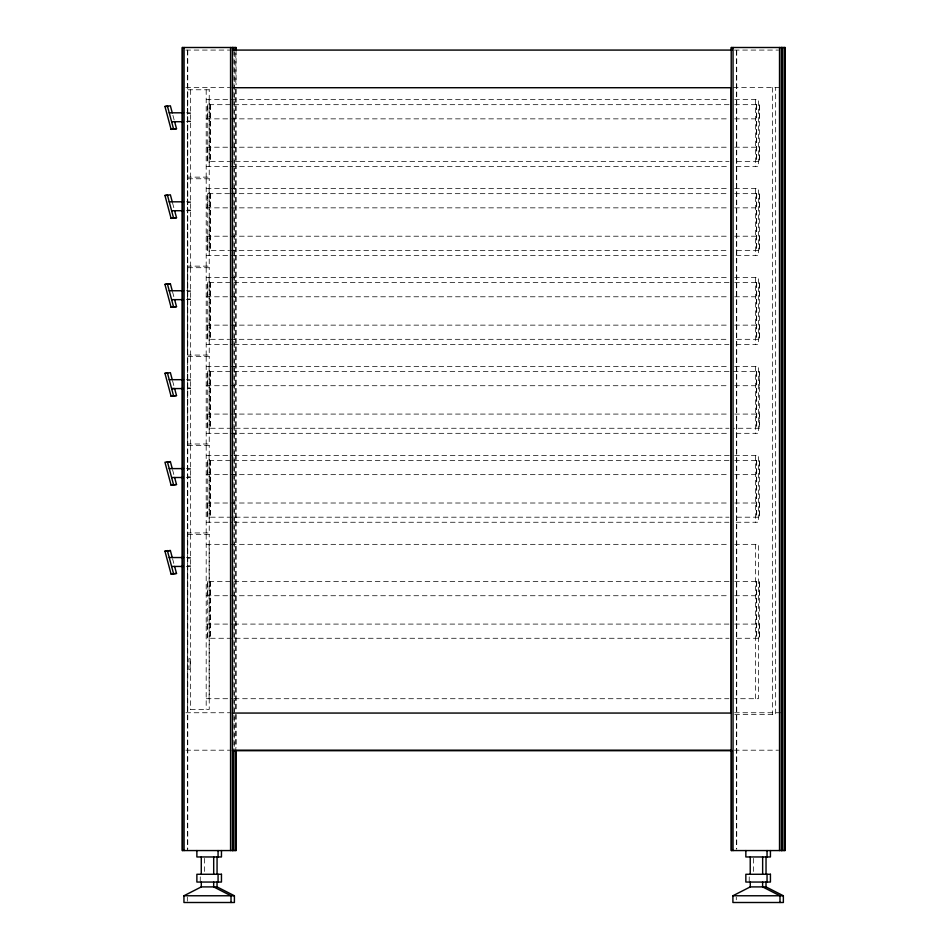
<?xml version="1.0" encoding="UTF-8"?>
<svg xmlns="http://www.w3.org/2000/svg" width="950" height="950" viewBox="0 0 950 950"><rect width="100%" height="100%" fill="white"/><g stroke="black" fill="none" stroke-linecap="round" stroke-linejoin="round"><path stroke-width="0.71" stroke-dasharray="4.75 3.56" d="M755.571 455.406L755.571 522.251M755.571 366.474L755.571 433.319M755.571 277.543L755.571 344.387M755.571 188.611L755.571 255.455M755.571 99.607L755.571 166.452M185.844 50.077L229.781 50.077M734.421 50.077L778.525 50.077M185.844 87.531L229.781 87.531M733.341 87.531L781.458 87.531M206.269 99.607L729.303 99.607M734.718 99.607L758.409 99.607L758.409 166.452L734.718 166.452M729.018 104.678L207.266 104.678L207.266 161.393L729.018 161.393M734.706 104.678L759.632 104.678L759.632 161.393L734.706 161.393M186.39 112.812L190.641 112.812M187.625 113.454L190.641 113.454M206.221 118.857L728.899 118.857M734.706 118.857L759.572 118.857L759.513 104.678M187.625 121.066L190.641 121.066M186.271 121.707L190.641 121.707M206.221 147.214L728.899 147.214M734.706 147.214L759.572 147.214L759.513 161.393M206.269 166.452L229.841 166.452M231.325 166.452L728.923 166.452M206.269 188.611L229.841 188.611M231.218 188.611L729.303 188.611M734.718 188.611L758.409 188.611L758.409 255.455L734.718 255.455M229.603 193.669L207.266 193.669L207.266 250.384L229.603 250.384M230.874 193.669L729.018 193.669M734.706 193.669L759.632 193.669L759.632 250.384L734.706 250.384M186.39 201.816L190.641 201.816M187.625 202.457L190.641 202.457M206.221 207.848L728.899 207.848M734.706 207.848L759.572 207.848L759.513 193.669M187.625 210.069L190.641 210.069M186.271 210.71L190.641 210.71M206.221 236.206L728.899 236.206M734.706 236.206L759.572 236.206L759.513 250.384M230.874 250.384L729.018 250.384M206.269 255.455L229.841 255.455M231.325 255.455L728.923 255.455M206.269 277.543L729.303 277.543M734.718 277.543L758.409 277.543L758.409 344.387L734.718 344.387M729.018 282.613L207.266 282.613L207.266 339.316L229.603 339.316M734.706 282.613L759.632 282.613L759.632 339.316L734.706 339.316M186.39 290.748L190.641 290.748M187.625 291.389L190.641 291.389M206.221 296.78L728.899 296.78M734.706 296.78L759.572 296.78L759.513 282.613M187.625 299.001L190.641 299.001M186.271 299.642L190.641 299.642M206.221 325.137L728.899 325.137M734.706 325.137L759.572 325.137L759.513 339.316M230.874 339.316L729.018 339.316M206.269 344.387L232.797 344.387M234.282 344.387L728.923 344.387M206.269 366.474L729.303 366.474M734.718 366.474L758.409 366.474L758.409 433.319L734.718 433.319M729.018 371.545L207.266 371.545L207.266 428.26L729.018 428.26M733.352 371.545L759.632 371.545L759.632 428.26L733.352 428.26M186.39 379.679L190.641 379.679M187.625 380.321L190.641 380.321M206.221 385.724L229.603 385.724M230.957 385.724L728.899 385.724M734.706 385.724L759.572 385.724L759.513 371.545M187.625 387.933L190.641 387.933M187.625 388.574L190.641 388.574L186.271 388.574M206.221 414.081L728.899 414.081M734.706 414.081L759.572 414.081L759.513 428.26M206.269 433.319L229.841 433.319M231.325 433.319L728.923 433.319M206.269 455.406L232.797 455.406M234.175 455.406L729.303 455.406M734.718 455.406L758.409 455.406L758.409 522.251L734.718 522.251M729.018 460.477L207.266 460.477L207.266 517.192L729.018 517.192M734.706 460.477L759.632 460.477L759.632 517.192L734.706 517.192M186.39 468.611L190.641 468.611M187.625 469.253L190.641 469.253M206.221 474.656L728.899 474.656M734.706 474.656L759.572 474.656L759.513 460.477M187.625 476.864L190.641 476.864M186.271 477.506L190.641 477.506M206.221 503.013L728.899 503.013M734.706 503.013L759.572 503.013L759.513 517.192M206.269 522.251L232.797 522.251M234.282 522.251L728.923 522.251M206.269 544.338L229.841 544.338M231.218 544.338L729.303 544.338M734.718 544.338L758.409 544.338L758.409 698.713L734.718 698.713M186.39 557.543L190.641 557.543M187.625 558.184L190.641 558.184M187.625 565.796L190.641 565.796M186.271 566.438L190.641 566.438M729.018 581.554L207.266 581.554L207.266 638.269L729.018 638.269M734.706 581.554L759.632 581.554L759.632 638.269L734.706 638.269M206.221 595.733L728.899 595.733M734.706 595.733L759.572 595.733L759.513 581.554M206.221 624.091L232.572 624.091M233.926 624.091L728.899 624.091M734.706 624.091L759.572 624.091L759.513 638.269M206.269 698.713L232.797 698.713M234.282 698.713L728.923 698.713M185.844 712.749L229.781 712.749M734.587 712.749L781.458 712.749M734.801 714.471L775.663 714.471L775.663 87.531M185.844 750.191L229.781 750.191M734.421 750.191L778.525 750.191M172.924 115.354L174.289 120.436M172.591 203.086L174.289 209.439M172.591 292.018L174.634 299.642M172.591 380.95L174.289 387.303M172.591 469.882L174.289 476.235M172.591 558.814L173.945 563.896M772.576 87.531L772.576 714.471M756.675 104.678L756.675 161.393M756.675 193.669L756.675 250.384M756.675 282.613L756.675 339.316M756.675 371.545L756.675 428.26M756.675 460.477L756.675 517.192M756.675 581.554L756.675 638.269M756.556 104.678L756.556 161.393M756.556 193.669L756.556 250.384M756.556 282.613L756.556 339.316M756.556 371.545L756.556 428.26M756.556 460.477L756.556 517.192M756.556 581.554L756.556 638.269M755.571 544.338L755.571 698.713M753.611 858.396L753.611 874.273M749.217 876.862L749.217 882.051M736.737 50.469L736.737 849.074M736.428 50.469L736.428 849.074M736.286 897.109L736.286 899.804M236.087 50.077L236.087 84.823M236.051 89.205L236.087 711.574M236.087 714.507L236.087 747.804M235.802 52.962L235.802 86.082M235.802 89.205L235.802 711.265M235.802 714.483L235.802 748.766M234.246 51.941L234.246 748.327M233.938 50.433L233.938 748.837M210.342 104.678L210.342 161.393M210.342 193.669L210.342 250.384M210.342 282.613L210.342 339.316M210.342 371.545L210.342 428.26M210.342 460.477L210.342 517.192M210.342 581.554L210.342 638.269M210.223 104.678L210.223 161.393M210.223 193.669L210.223 250.384M210.223 282.613L210.223 339.316M210.223 371.545L210.223 428.26M210.223 460.477L210.223 517.192M210.223 581.554L210.223 638.269M209.119 99.607L209.119 166.452M209.119 188.611L209.119 255.455M209.119 277.543L209.119 344.387M209.119 366.474L209.119 433.319M209.119 455.406L209.119 522.251M209.119 544.338L209.119 698.713M207.385 104.678L207.385 118.857M207.385 147.214L207.385 161.393M207.385 193.669L207.385 207.848M207.385 236.206L207.385 250.384M207.385 282.613L207.385 296.78M207.385 325.137L207.385 339.316M207.385 371.545L207.385 385.724M207.385 414.081L207.385 428.26M207.385 460.477L207.385 474.656M207.385 503.013L207.385 517.192M207.385 581.554L207.385 595.733M207.385 624.091L207.385 638.269M206.186 89.775L206.186 177.139M206.186 178.778L206.186 266.142M206.186 267.71L206.186 355.074M206.186 356.642L206.186 444.006M206.186 445.574L206.186 532.95M206.186 534.506L206.186 709.413M204.642 858.396L204.642 874.273M200.26 876.862L200.26 882.051M190.653 89.775L190.653 177.139M190.653 178.778L190.653 266.142M190.653 267.71L190.653 355.074M190.653 356.642L190.653 444.006M190.653 445.574L190.653 532.95M190.653 534.506L190.653 709.413M187.768 50.469L187.768 849.074M187.459 50.077L187.459 850.559M187.316 897.109L187.316 901.158M209.226 89.775L187.613 89.775L187.613 177.139L209.226 177.139L209.226 89.775M209.226 178.778L187.613 178.778L187.613 266.142L209.226 266.142L209.226 178.778M209.226 267.71L187.613 267.71L187.613 355.074L209.226 355.074L209.226 267.71M209.226 356.642L187.613 356.642L187.613 444.006L209.226 444.006L209.226 356.642M209.226 445.574L187.613 445.574L187.613 532.95L209.226 532.95L209.226 445.574M209.226 534.506L187.613 534.506L187.613 709.413L209.226 709.413L209.226 534.506M190.214 658.694L188.931 658.694L188.931 669.679L190.214 669.679L190.214 658.694"/><path stroke-width="1.43" d="M213.916 886.908L217.039 886.908L234.401 895.767L234.401 902.5L183.944 902.5L183.944 895.767L201.293 886.908L213.667 886.908L231.016 895.767L231.016 902.5M762.886 886.908L766.009 886.908L783.358 895.767L783.358 902.5L732.901 902.5L732.901 895.767L750.262 886.908L762.624 886.908L779.986 895.767L779.986 902.5M174.634 121.707L176.51 128.713L171.083 129.354L164.944 106.448L170.371 105.806L172.247 112.812M171.083 129.354L176.51 128.713M174.634 210.71L176.51 217.716L171.083 218.357L164.944 195.451L170.371 194.809L172.247 201.816M171.083 218.357L176.51 217.716M174.634 299.642L176.51 306.648L171.083 307.289L164.944 284.382L170.371 283.741L172.247 290.748M170.371 283.741L164.944 284.382M171.083 307.289L176.51 306.648M183.362 388.574L171.606 388.574L174.634 388.574L176.51 395.58L171.083 396.221L164.944 373.314L170.371 372.673L172.247 379.679M171.083 396.221L176.51 395.58M172.247 468.611L170.371 461.605L164.944 462.246L171.083 485.153L176.51 484.512L174.634 477.506M167.96 462.246L170.371 461.605M171.083 485.153L176.51 484.512M174.634 566.438L176.51 573.444L171.083 574.085L164.944 551.178L170.371 550.537L172.247 557.543M170.371 550.537L164.944 551.178M171.083 574.085L176.51 573.444M232.417 50.077L731.916 50.077M232.417 87.721L731.251 87.721L731.251 713.058L232.417 713.058M164.944 106.448L167.96 106.448M169.231 112.812L183.564 112.812M171.606 121.707L183.362 121.707M164.944 195.451L166.963 195.451M169.231 201.816L183.564 201.816M171.606 210.71L183.362 210.71M169.231 290.748L183.564 290.748M171.606 299.642L183.362 299.642M164.944 373.314L166.963 373.314M169.231 379.679L183.564 379.679M169.231 468.611L183.564 468.611M171.606 477.506L183.362 477.506M169.231 557.543L183.564 557.543M171.606 566.438L183.362 566.438M731.631 750.191L232.714 750.191L232.714 850.559M232.417 750.702L731.916 750.702M183.944 895.767L234.401 895.767M732.901 895.767L783.358 895.767M167.354 105.806L173.482 128.713M167.354 194.809L173.482 217.716M167.354 283.741L173.482 306.648M167.354 372.673L173.482 395.58M167.354 461.605L173.482 484.512M167.354 550.537L173.482 573.444M784.771 47.5L784.771 850.559M782.907 47.5L782.907 850.559M781.672 47.5L781.672 850.559M781.387 47.5L781.387 850.559M779.523 47.5L779.523 850.559M770.426 850.559L770.426 856.959L745.845 856.959L745.845 850.559M767.042 850.559L767.042 856.959M767.042 874.273L767.042 882.051M766.033 856.959L766.033 874.273M766.009 882.051L766.009 886.908M762.648 856.959L762.648 874.273M762.624 882.051L762.624 886.908M750.227 856.959L750.227 874.273M750.262 882.051L750.262 886.908M733.044 47.5L733.044 850.559M731.5 47.5L731.5 50.077M731.5 750.191L731.5 850.559M236.087 50.077L236.087 47.5L182.246 47.5L182.246 850.559L236.087 850.559L236.087 750.702M235.802 47.5L235.802 50.077M235.802 750.191L235.802 850.559M233.938 47.5L233.938 50.433M233.938 750.31L233.938 850.559M232.714 47.5L232.714 50.077M232.417 47.5L232.417 850.559M230.565 47.5L230.565 850.559M221.457 850.559L221.457 856.959L196.876 856.959L196.876 850.559M218.072 850.559L218.072 856.959M218.072 874.273L218.072 882.051M217.063 856.959L217.063 874.273M217.039 882.051L217.039 886.908M213.691 856.959L213.691 874.273M213.667 882.051L213.667 886.908M201.269 856.959L201.269 874.273M201.293 882.051L201.293 886.908M184.086 47.5L184.086 850.559M182.531 47.5L182.531 850.559M785.056 47.5L731.215 47.5L731.215 850.559L785.056 850.559L785.056 47.5M221.457 874.273L196.876 874.273L196.876 882.051L221.457 882.051L221.457 874.273M770.426 874.273L745.845 874.273L745.845 882.051L770.426 882.051L770.426 874.273"/></g></svg>
